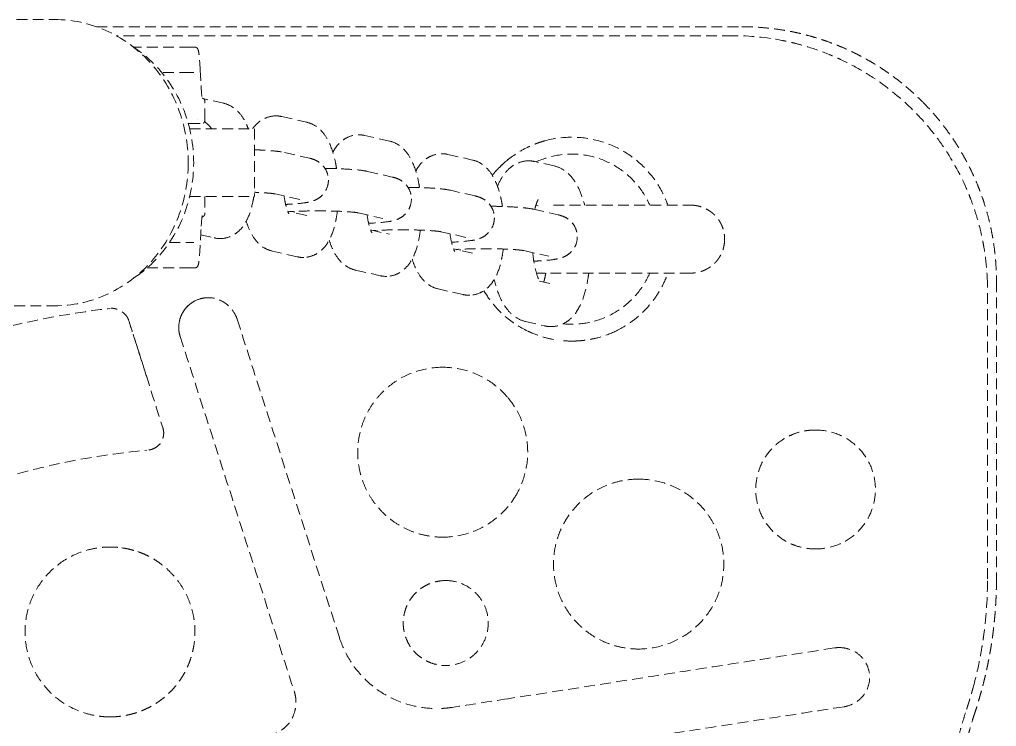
# Model space of a CAD drawing. Header units: millimetres. Extents: x -4194 to 3683, y -2760 to 1498.
# Drawn here: x 591.4 to 706.4, y 166.8 to 250 of the extents above; entities that cross this region are included whole.
import ezdxf

# ---------------------------------------------------------------- set-up
doc = ezdxf.new("R2010")
doc.units = ezdxf.units.MM
doc.linetypes.add('HIDDEN', pattern=[1.905, 1.27, -0.635])
doc.layers.add('DIKOM_ОБЪЕКТ', color=7, linetype='Continuous')

msp = doc.modelspace()

# ---------------------------------------------------------------- linework, layer by layer
at = {"layer": 'DIKOM_ОБЪЕКТ', "color": 7, "linetype": 'HIDDEN', "lineweight": 15, "extrusion": (1, -3.06162e-16, -2.22045e-16)}
for p, q in [((250.028, 250.039), (595.5, 250.039)), ((612.64, 244.105), (612.738, 242.265)), ((615.406, 240.176), (613.051, 240.713)), ((613.194, 238.299), (613.194, 240.299)), ((622.243, 238.618), (625.173, 237.95)), ((619.035, 237.189), (619.035, 229.189)), ((634.941, 235.725), (632.01, 236.393)), ((622.56, 234.388), (625.49, 233.721)), ((641.777, 234.167), (644.708, 233.499)), ((654.312, 232.806), (652.033, 233.326)), ((632.327, 232.163), (635.257, 231.495)), ((613.194, 229.189), (613.194, 227.299)), ((624.379, 228.846), (621.449, 229.513)), ((645.024, 229.27), (642.094, 229.937)), ((652.438, 228.105), (652.155, 228.17)), ((625.173, 226.984), (622.931, 227.495)), ((631.216, 227.288), (634.147, 226.62)), ((651.861, 227.712), (654.791, 227.044)), ((612.704, 224.697), (614.296, 224.335)), ((632.698, 225.27), (634.941, 224.759)), ((643.914, 224.395), (640.983, 225.062)), ((624.063, 222.109), (621.133, 222.777)), ((644.708, 222.533), (642.465, 223.044)), ((650.751, 222.837), (653.681, 222.169)), ((630.9, 220.551), (633.83, 219.884)), ((652.573, 219.246), (654.312, 218.85)), ((643.597, 217.658), (640.667, 218.326)), ((284.046, 216.339), (595.5, 216.339)), ((650.922, 214.494), (653.201, 213.974)), ((641.178, 209.109), (641.187, 209.109)), ((685.096, 201.719), (685.097, 201.719)), ((641.189, 189.109), (641.181, 189.109)), ((687.815, 176.107), (687.854, 176.107))]:
    msp.add_line(p, q, dxfattribs=at)
at = {"layer": 'DIKOM_ОБЪЕКТ', "color": 7, "linetype": 'HIDDEN', "lineweight": 15}
for points, knots in [([(595.5, 250.039), (597.561, 250.039), (599.615, 249.602), (603.423, 247.912), (605.165, 246.665), (608.079, 243.543), (609.242, 241.677), (610.819, 237.598), (611.228, 235.397), (611.228, 233.189)], [1.5707963, 1.5707963, 1.5707963, 1.5707963, 1.9634954, 1.9634954, 2.3561945, 2.3561945, 2.7488936, 2.7488936, 3.1415927, 3.1415927, 3.1415927, 3.1415927]), ([(705.323, 218.936), (705.298, 219.925), (705.224, 220.901), (705.047, 222.338), (704.977, 222.813), (704.855, 223.517), (704.791, 223.868), (704.708, 224.273), (704.665, 224.475), (704.647, 224.561), (704.634, 224.619), (704.628, 224.646), (704.409, 225.634), (704.152, 226.573), (703.703, 227.949), (703.543, 228.402), (703.287, 229.073), (703.156, 229.406), (702.996, 229.791), (702.927, 229.955), (702.88, 230.064), (702.857, 230.117), (702.052, 231.962), (701.101, 233.664), (699.454, 236.043), (698.868, 236.807), (697.63, 238.27), (696.976, 238.972), (694.932, 240.964), (693.433, 242.172), (691.014, 243.759), (690.18, 244.251), (688.89, 244.928), (688.454, 245.144), (687.791, 245.452), (687.458, 245.602), (687.065, 245.77), (686.896, 245.841), (686.783, 245.888), (686.725, 245.911), (685.792, 246.291), (684.889, 246.609), (683.502, 247.024), (683.034, 247.151), (682.326, 247.326), (681.969, 247.409), (681.551, 247.499), (681.341, 247.542), (681.25, 247.56), (681.19, 247.572), (681.159, 247.579), (679.285, 247.945), (677.356, 248.141), (675.373, 248.141)], [-1, -1, -1, -1, -0.9375, -0.9375, -0.90625, -0.90625, -0.890625, -0.8828125, -0.8789063, -0.8769531, -0.8769531, -0.875, -0.875, -0.8125, -0.8125, -0.78125, -0.78125, -0.765625, -0.7578125, -0.7539062, -0.7539062, -0.75, -0.75, -0.625, -0.625, -0.5625, -0.5625, -0.5, -0.5, -0.375, -0.375, -0.3125, -0.3125, -0.28125, -0.28125, -0.265625, -0.2578125, -0.2539062, -0.2539062, -0.25, -0.25, -0.1875, -0.1875, -0.15625, -0.15625, -0.140625, -0.1328125, -0.1289063, -0.1269531, -0.1269531, -0.125, -0.125, 0, 0, 0, 0]), ([(604.7, 246.856), (605.714, 246.194), (606.655, 245.404), (608.879, 243.021), (609.984, 241.249), (611.482, 237.376), (611.87, 235.285), (611.87, 231.093), (611.482, 229.003), (609.984, 225.13), (608.879, 223.358), (606.655, 220.975), (605.714, 220.184), (604.7, 219.523)], [3.6883407, 3.6883407, 3.6883407, 3.6883407, 3.9269908, 3.9269908, 4.3196899, 4.3196899, 4.712389, 4.712389, 5.1050881, 5.1050881, 5.4977871, 5.4977871, 5.7364373, 5.7364373, 5.7364373, 5.7364373]), ([(611.454, 246.799), (611.422, 246.799), (611.221, 246.799), (610.512, 246.799), (610.003, 246.799), (608.756, 246.799), (608.017, 246.799), (606.444, 246.799), (605.615, 246.799), (604.788, 246.799)], [0, 0, 0, 0, 0.25, 0.25, 0.5, 0.5, 0.75, 0.75, 0.99282493, 0.99282493, 0.99282493, 0.99282493]), ([(611.873, 246.799), (611.955, 246.799), (612.038, 246.791), (612.15, 246.761), (612.187, 246.744), (612.238, 246.713), (612.256, 246.698), (612.3, 246.657), (612.318, 246.631), (612.369, 246.547), (612.387, 246.493), (612.455, 246.265), (612.484, 246.055), (612.562, 245.361), (612.603, 244.8), (612.64, 244.105)], [0, 0, 0, 0, 0.2578463, 0.2578463, 0.4634217, 0.4634217, 0.6332573, 0.6332573, 0.9758367, 0.9758367, 1.8143399, 1.8143399, 4.3322348, 4.3322348, 7.9274823, 7.9274823, 7.9274823, 7.9274823]), ([(611.454, 243.799), (611.438, 243.799), (611.38, 243.799), (611.182, 243.799), (611.044, 243.799), (610.689, 243.799), (610.474, 243.799), (609.973, 243.799), (609.691, 243.799), (609.068, 243.799), (608.729, 243.799), (608.282, 243.799), (608.199, 243.799), (608.114, 243.799)], [0, 0, 0, 0, 0.125, 0.125, 0.25, 0.25, 0.375, 0.375, 0.5, 0.5, 0.625, 0.625, 0.65329017, 0.65329017, 0.65329017, 0.65329017]), ([(612.738, 242.265), (612.767, 241.726), (612.799, 241.293), (612.846, 240.861), (612.861, 240.752), (612.881, 240.643), (612.889, 240.617), (612.889, 240.617)], [0, 0, 0, 0, 2.8580734, 2.8580734, 4.263569, 4.263569, 5.1600589, 5.1600589, 5.1600589, 5.1600589]), ([(612.857, 240.788), (612.878, 240.784), (612.9, 240.78), (612.952, 240.766), (612.983, 240.754), (613.045, 240.72), (613.076, 240.695), (613.128, 240.632), (613.149, 240.591), (613.188, 240.469), (613.194, 240.383), (613.194, 240.299)], [0.1631917, 0.1631917, 0.1631917, 0.1631917, 0.22830771, 0.22830771, 0.32527914, 0.32527914, 0.44065427, 0.44065427, 0.57297057, 0.57297057, 0.82493711, 0.82493711, 0.82493711, 0.82493711]), ([(615.406, 240.176), (615.782, 240.091), (616.138, 239.934), (616.774, 239.524), (617.054, 239.265), (617.599, 238.622), (617.841, 238.219), (618.138, 237.594), (618.222, 237.395), (618.3, 237.189)], [0, 0, 0, 0, 1.3282154, 1.3282154, 2.7265269, 2.7265269, 4.538392, 4.538392, 5.3353442, 5.3353442, 5.3353442, 5.3353442]), ([(613.194, 238.299), (613.194, 238.219), (613.189, 238.137), (613.153, 238.016), (613.133, 237.973), (613.08, 237.906), (613.048, 237.88), (613.001, 237.853), (612.987, 237.847), (612.974, 237.842)], [0, 0, 0, 0, 0.24037092, 0.24037092, 0.377361, 0.377361, 0.49684034, 0.49684034, 0.54083766, 0.54083766, 0.54083766, 0.54083766]), ([(618.817, 237.189), (618.84, 237.221), (618.864, 237.253), (619.094, 237.557), (619.338, 237.812), (619.825, 238.184), (620.05, 238.319), (620.655, 238.588), (621.065, 238.684), (621.472, 238.695)], [18.2760269, 18.2760269, 18.2760269, 18.2760269, 18.427035, 18.427035, 19.7267705, 19.7267705, 20.6466354, 20.6466354, 22.0406119, 22.0406119, 22.0406119, 22.0406119]), ([(613.138, 237.99), (613.283, 237.905), (613.422, 237.804), (613.711, 237.544), (613.857, 237.374), (613.977, 237.189)], [20.8660169, 20.8660169, 20.8660169, 20.8660169, 21.3814515, 21.3814515, 22.042679, 22.042679, 22.042679, 22.042679]), ([(615.233, 237.189), (616.057, 237.189), (616.762, 237.189), (617.905, 237.189), (618.338, 237.189), (618.897, 237.189), (619.035, 237.189), (619.035, 237.189)], [4.37558517, 4.37558517, 4.37558517, 4.37558517, 4.61403519, 4.61403519, 4.8524852, 4.8524852, 5.07937575, 5.07937575, 5.07937575, 5.07937575]), ([(625.173, 237.95), (625.549, 237.865), (625.905, 237.708), (626.541, 237.298), (626.821, 237.039), (627.366, 236.396), (627.608, 235.993), (628.114, 234.927), (628.342, 234.209), (628.583, 233.124), (628.642, 232.808), (628.692, 232.484)], [0, 0, 0, 0, 1.3282154, 1.3282154, 2.7265269, 2.7265269, 4.538392, 4.538392, 7.1773439, 7.1773439, 8.2001204, 8.2001204, 8.2001204, 8.2001204]), ([(628.251, 234.428), (628.37, 234.648), (628.503, 234.859), (628.861, 235.331), (629.105, 235.587), (629.592, 235.958), (629.817, 236.094), (630.422, 236.362), (630.832, 236.458), (631.239, 236.469)], [17.4683924, 17.4683924, 17.4683924, 17.4683924, 18.427035, 18.427035, 19.7267705, 19.7267705, 20.6466354, 20.6466354, 22.0406119, 22.0406119, 22.0406119, 22.0406119]), ([(653.228, 235.768), (654.231, 236.041), (655.278, 236.184), (657.351, 236.195), (658.393, 236.064), (660.394, 235.545), (661.369, 235.152), (663.17, 234.138), (664.011, 233.508), (665.492, 232.066), (666.144, 231.242), (667.084, 229.672), (667.427, 228.943), (667.694, 228.189)], [0, 0, 0, 0, 3.1183506, 3.1183506, 6.2186914, 6.2186914, 9.3192408, 9.3192408, 12.4197877, 12.4197877, 15.5203347, 15.5203347, 17.9103748, 17.9103748, 17.9103748, 17.9103748]), ([(619.035, 234.706), (619.404, 234.694), (619.759, 234.679), (620.639, 234.63), (621.132, 234.592), (621.925, 234.505), (622.239, 234.461), (622.56, 234.388)], [13.7005571, 13.7005571, 13.7005571, 13.7005571, 14.8895278, 14.8895278, 16.8563139, 16.8563139, 18.5881298, 18.5881298, 18.5881298, 18.5881298]), ([(634.941, 235.725), (635.316, 235.639), (635.672, 235.483), (636.308, 235.073), (636.589, 234.814), (637.133, 234.171), (637.376, 233.768), (637.881, 232.702), (638.109, 231.984), (638.35, 230.898), (638.409, 230.583), (638.459, 230.259)], [0, 0, 0, 0, 1.3282154, 1.3282154, 2.7265269, 2.7265269, 4.538392, 4.538392, 7.1773439, 7.1773439, 8.2001204, 8.2001204, 8.2001204, 8.2001204]), ([(647.362, 232.106), (648.048, 232.887), (648.843, 233.584), (650.168, 234.472), (650.653, 234.749), (651.154, 234.991)], [0, 0, 0, 0, 3.1183294, 3.1183294, 4.78639, 4.78639, 4.78639, 4.78639]), ([(653.228, 235.768), (653.002, 235.706), (652.779, 235.639), (652.424, 235.519), (652.225, 235.448), (651.995, 235.36), (651.881, 235.314), (651.824, 235.291), (651.796, 235.279), (651.784, 235.274), (651.776, 235.271), (651.77, 235.268), (651.628, 235.209), (651.429, 235.124), (651.168, 234.998), (651.161, 234.995), (651.154, 234.991)], [0.817821279, 0.817821279, 0.817821279, 0.817821279, 0.84375, 0.84375, 0.859375, 0.8671875, 0.87109375, 0.873046875, 0.874023438, 0.874511719, 0.874511719, 0.875, 0.875, 0.90625, 0.90625, 0.907147574, 0.907147574, 0.907147574, 0.907147574]), ([(625.49, 233.721), (625.625, 233.69), (625.764, 233.653), (626.088, 233.541), (626.283, 233.458), (626.663, 233.229), (626.847, 233.086), (627.173, 232.752), (627.318, 232.556), (627.56, 232.107), (627.651, 231.842), (627.722, 231.431), (627.735, 231.287), (627.735, 231.143)], [0, 0, 0, 0, 0.7271959, 0.7271959, 1.5263046, 1.5263046, 2.260057, 2.260057, 2.9964052, 2.9964052, 3.8280536, 3.8280536, 4.2663906, 4.2663906, 4.2663906, 4.2663906]), ([(638.018, 232.203), (638.137, 232.423), (638.27, 232.633), (638.628, 233.106), (638.872, 233.361), (639.359, 233.732), (639.584, 233.868), (640.189, 234.137), (640.599, 234.233), (641.006, 234.244)], [17.4683924, 17.4683924, 17.4683924, 17.4683924, 18.427035, 18.427035, 19.7267705, 19.7267705, 20.6466354, 20.6466354, 22.0406119, 22.0406119, 22.0406119, 22.0406119]), ([(644.708, 233.499), (645.083, 233.414), (645.439, 233.257), (646.075, 232.847), (646.356, 232.588), (646.9, 231.945), (647.143, 231.542), (647.648, 230.476), (647.876, 229.758), (648.117, 228.673), (648.176, 228.357), (648.226, 228.033)], [0, 0, 0, 0, 1.3282154, 1.3282154, 2.7265269, 2.7265269, 4.538392, 4.538392, 7.1773439, 7.1773439, 8.2001204, 8.2001204, 8.2001204, 8.2001204]), ([(652.196, 233.289), (653.046, 233.68), (653.961, 233.953), (655.82, 234.233), (656.783, 234.241), (658.655, 233.989), (659.581, 233.726), (661.308, 232.96), (662.124, 232.448), (663.566, 231.229), (664.207, 230.509), (665.049, 229.239), (665.329, 228.724), (665.562, 228.189)], [11.3765648, 11.3765648, 11.3765648, 11.3765648, 14.1839978, 14.1839978, 17.0169392, 17.0169392, 19.8498805, 19.8498805, 22.6828219, 22.6828219, 25.5157633, 25.5157633, 27.2563117, 27.2563117, 27.2563117, 27.2563117]), ([(611.228, 233.189), (611.228, 230.982), (610.819, 228.781), (609.242, 224.702), (608.079, 222.836), (605.165, 219.714), (603.423, 218.467), (599.615, 216.777), (597.561, 216.339), (595.5, 216.339)], [0, 0, 0, 0, 0.3926991, 0.3926991, 0.7853982, 0.7853982, 1.1780972, 1.1780972, 1.5707963, 1.5707963, 1.5707963, 1.5707963]), ([(627.333, 232.512), (627.595, 232.51), (627.854, 232.505), (628.725, 232.486), (629.323, 232.464), (630.406, 232.405), (630.899, 232.367), (631.692, 232.28), (632.006, 232.236), (632.327, 232.163)], [12.1829222, 12.1829222, 12.1829222, 12.1829222, 12.9695481, 12.9695481, 14.8895278, 14.8895278, 16.8563139, 16.8563139, 18.5881298, 18.5881298, 18.5881298, 18.5881298]), ([(647.642, 230.401), (647.852, 230.927), (648.106, 231.41), (648.646, 232.136), (648.897, 232.408), (649.429, 232.834), (649.699, 233.001), (650.37, 233.295), (650.796, 233.395), (651.221, 233.406)], [20.0783145, 20.0783145, 20.0783145, 20.0783145, 22.2672996, 22.2672996, 23.7202438, 23.7202438, 24.8972098, 24.8972098, 26.4262759, 26.4262759, 26.4262759, 26.4262759]), ([(654.312, 232.806), (654.729, 232.711), (655.122, 232.534), (655.823, 232.068), (656.131, 231.772), (656.757, 231.008), (657.044, 230.509), (657.529, 229.424), (657.732, 228.829), (657.9, 228.189)], [0, 0, 0, 0, 1.5557638, 1.5557638, 3.223956, 3.223956, 5.5330315, 5.5330315, 7.7982419, 7.7982419, 7.7982419, 7.7982419]), ([(635.257, 231.495), (635.392, 231.464), (635.531, 231.428), (635.855, 231.315), (636.05, 231.232), (636.43, 231.003), (636.614, 230.861), (636.94, 230.526), (637.085, 230.331), (637.327, 229.881), (637.418, 229.617), (637.489, 229.206), (637.502, 229.061), (637.502, 228.917)], [0, 0, 0, 0, 0.7271959, 0.7271959, 1.5263046, 1.5263046, 2.260057, 2.260057, 2.9964052, 2.9964052, 3.8280536, 3.8280536, 4.2663906, 4.2663906, 4.2663906, 4.2663906]), ([(627.735, 231.143), (627.735, 230.865), (627.688, 230.584), (627.508, 230.06), (627.373, 229.81), (627.042, 229.379), (626.841, 229.191), (626.443, 228.913), (626.244, 228.813), (625.914, 228.679), (625.773, 228.636), (625.43, 228.546), (625.236, 228.51), (624.511, 228.398), (623.884, 228.342), (622.996, 228.291), (622.848, 228.283), (622.696, 228.276)], [0, 0, 0, 0, 0.8448515, 0.8448515, 1.6909096, 1.6909096, 2.5324988, 2.5324988, 3.3075267, 3.3075267, 3.9960505, 3.9960505, 5.0992667, 5.0992667, 7.8121898, 7.8121898, 8.3350187, 8.3350187, 8.3350187, 8.3350187]), ([(637.1, 230.287), (637.362, 230.284), (637.621, 230.28), (638.492, 230.261), (639.09, 230.239), (640.173, 230.179), (640.666, 230.141), (641.459, 230.054), (641.774, 230.01), (642.094, 229.937)], [12.1829222, 12.1829222, 12.1829222, 12.1829222, 12.9695481, 12.9695481, 14.8895278, 14.8895278, 16.8563139, 16.8563139, 18.5881298, 18.5881298, 18.5881298, 18.5881298]), ([(618.945, 229.189), (618.91, 228.964), (618.869, 228.744), (618.675, 227.815), (618.473, 227.16), (618.042, 226.253), (617.865, 225.95), (617.445, 225.396), (617.201, 225.141), (616.714, 224.769), (616.489, 224.634), (615.884, 224.365), (615.474, 224.269), (615.067, 224.258)], [13.8468619, 13.8468619, 13.8468619, 13.8468619, 14.5893931, 14.5893931, 17.0768498, 17.0768498, 18.427035, 18.427035, 19.7267705, 19.7267705, 20.6466354, 20.6466354, 22.0406119, 22.0406119, 22.0406119, 22.0406119]), ([(621.449, 229.513), (621.447, 229.514), (621.413, 229.521), (621.295, 229.54), (621.198, 229.554), (620.909, 229.588), (620.691, 229.608), (620.131, 229.651), (619.764, 229.673), (619.26, 229.695), (619.148, 229.699), (619.035, 229.703)], [0, 0, 0, 0, 0.5899741, 0.5899741, 1.334435, 1.334435, 2.4210963, 2.4210963, 3.7980042, 3.7980042, 4.1752377, 4.1752377, 4.1752377, 4.1752377]), ([(622.517, 229.27), (622.524, 229.214), (622.532, 229.159), (622.598, 228.711), (622.674, 228.342), (622.832, 227.756), (622.916, 227.52), (623.01, 227.308), (623.034, 227.26), (623.07, 227.193), (623.082, 227.176), (623.082, 227.176)], [9.3829534, 9.3829534, 9.3829534, 9.3829534, 9.56279, 9.56279, 10.8565651, 10.8565651, 12.0386475, 12.0386475, 12.511482, 12.511482, 13.0045993, 13.0045993, 13.0045993, 13.0045993]), ([(637.502, 228.917), (637.502, 228.64), (637.455, 228.358), (637.275, 227.834), (637.14, 227.585), (636.809, 227.153), (636.608, 226.966), (636.21, 226.687), (636.011, 226.587), (635.681, 226.454), (635.54, 226.411), (635.197, 226.321), (635.003, 226.284), (634.278, 226.172), (633.651, 226.117), (632.763, 226.066), (632.615, 226.058), (632.463, 226.051)], [0, 0, 0, 0, 0.8448515, 0.8448515, 1.6909096, 1.6909096, 2.5324988, 2.5324988, 3.3075267, 3.3075267, 3.9960505, 3.9960505, 5.0992667, 5.0992667, 7.8121898, 7.8121898, 8.3350187, 8.3350187, 8.3350187, 8.3350187]), ([(645.024, 229.27), (645.159, 229.239), (645.298, 229.202), (645.622, 229.09), (645.817, 229.007), (646.197, 228.778), (646.382, 228.635), (646.707, 228.301), (646.852, 228.105), (647.094, 227.656), (647.185, 227.391), (647.256, 226.98), (647.269, 226.836), (647.269, 226.692)], [0, 0, 0, 0, 0.7271959, 0.7271959, 1.5263046, 1.5263046, 2.260057, 2.260057, 2.9964052, 2.9964052, 3.8280536, 3.8280536, 4.2663906, 4.2663906, 4.2663906, 4.2663906]), ([(646.867, 228.061), (647.129, 228.058), (647.388, 228.054), (648.259, 228.035), (648.857, 228.013), (649.94, 227.954), (650.433, 227.916), (651.226, 227.829), (651.541, 227.785), (651.861, 227.712)], [12.1829222, 12.1829222, 12.1829222, 12.1829222, 12.9695481, 12.9695481, 14.8895278, 14.8895278, 16.8563139, 16.8563139, 18.5881298, 18.5881298, 18.5881298, 18.5881298]), ([(652.442, 228.863), (652.442, 228.863), (652.442, 228.863), (652.438, 228.856), (652.409, 228.813), (652.327, 228.647), (652.27, 228.515), (652.149, 228.165), (652.083, 227.934), (652.023, 227.675)], [2.8764005, 2.8764005, 2.8764005, 2.8764005, 2.9431717, 2.9431717, 3.7978177, 3.7978177, 4.7610749, 4.7610749, 5.855673, 5.855673, 5.855673, 5.855673]), ([(654.221, 228.189), (654.301, 228.189), (654.382, 228.189), (655.579, 228.189), (656.723, 228.189), (658.966, 228.189), (660.081, 228.189), (662.201, 228.189), (663.222, 228.189), (665.097, 228.189), (665.964, 228.189), (667.487, 228.189), (668.152, 228.189), (668.921, 228.189), (669.129, 228.189), (669.743, 228.189), (670.049, 228.189), (670.272, 228.189), (670.313, 228.189), (670.367, 228.189), (670.367, 228.189), (670.38, 228.189)], [19.7802302, 19.7802302, 19.7802302, 19.7802302, 20.0243797, 20.0243797, 23.406734, 23.406734, 26.7890883, 26.7890883, 30.1714441, 30.1714441, 33.5536666, 33.5536666, 36.9495034, 36.9495034, 38.3966321, 38.3966321, 41.7607457, 41.7607457, 42.8215086, 42.8215086, 43.888484, 43.888484, 43.888484, 43.888484]), ([(612.889, 226.98), (612.889, 226.98), (612.885, 226.967), (612.867, 226.882), (612.847, 226.751), (612.797, 226.281), (612.766, 225.857), (612.738, 225.333)], [1.3666645, 1.3666645, 1.3666645, 1.3666645, 2.0092721, 2.0092721, 3.7480421, 3.7480421, 6.5263801, 6.5263801, 6.5263801, 6.5263801]), ([(613.194, 227.299), (613.194, 227.219), (613.189, 227.137), (613.153, 227.016), (613.133, 226.973), (613.08, 226.906), (613.048, 226.88), (612.985, 226.845), (612.955, 226.833), (612.902, 226.819), (612.88, 226.814), (612.857, 226.81)], [0, 0, 0, 0, 0.24037092, 0.24037092, 0.377361, 0.377361, 0.49684034, 0.49684034, 0.59323722, 0.59323722, 0.66163786, 0.66163786, 0.66163786, 0.66163786]), ([(631.216, 227.288), (631.214, 227.288), (631.18, 227.296), (631.062, 227.315), (630.965, 227.329), (630.676, 227.362), (630.458, 227.383), (629.898, 227.426), (629.531, 227.447), (628.688, 227.484), (628.193, 227.498), (627.154, 227.516), (626.595, 227.519), (625.501, 227.51), (624.952, 227.499), (624.015, 227.467), (623.604, 227.447), (623.246, 227.424)], [0, 0, 0, 0, 0.5899741, 0.5899741, 1.334435, 1.334435, 2.4210963, 2.4210963, 3.7980042, 3.7980042, 5.3544964, 5.3544964, 6.9912364, 6.9912364, 8.6531905, 8.6531905, 10.0865424, 10.0865424, 10.0865424, 10.0865424]), ([(628.783, 227.478), (628.734, 227.072), (628.67, 226.678), (628.442, 225.59), (628.24, 224.934), (627.809, 224.028), (627.632, 223.725), (627.213, 223.171), (626.968, 222.915), (626.481, 222.544), (626.256, 222.408), (625.651, 222.14), (625.241, 222.044), (624.834, 222.033)], [13.2908189, 13.2908189, 13.2908189, 13.2908189, 14.5893931, 14.5893931, 17.0768498, 17.0768498, 18.427035, 18.427035, 19.7267705, 19.7267705, 20.6466354, 20.6466354, 22.0406119, 22.0406119, 22.0406119, 22.0406119]), ([(632.284, 227.045), (632.291, 226.989), (632.299, 226.933), (632.365, 226.486), (632.441, 226.116), (632.599, 225.531), (632.683, 225.294), (632.777, 225.082), (632.801, 225.034), (632.837, 224.968), (632.849, 224.95), (632.849, 224.95)], [9.3829534, 9.3829534, 9.3829534, 9.3829534, 9.56279, 9.56279, 10.8565651, 10.8565651, 12.0386475, 12.0386475, 12.511482, 12.511482, 13.0045993, 13.0045993, 13.0045993, 13.0045993]), ([(647.269, 226.692), (647.269, 226.414), (647.222, 226.133), (647.042, 225.609), (646.908, 225.359), (646.576, 224.928), (646.375, 224.74), (645.977, 224.462), (645.778, 224.362), (645.448, 224.228), (645.307, 224.185), (644.964, 224.095), (644.77, 224.059), (644.045, 223.947), (643.418, 223.891), (642.53, 223.84), (642.382, 223.832), (642.23, 223.825)], [0, 0, 0, 0, 0.8448515, 0.8448515, 1.6909096, 1.6909096, 2.5324988, 2.5324988, 3.3075267, 3.3075267, 3.9960505, 3.9960505, 5.0992667, 5.0992667, 7.8121897, 7.8121897, 8.3350187, 8.3350187, 8.3350187, 8.3350187]), ([(654.791, 227.044), (654.926, 227.013), (655.065, 226.977), (655.389, 226.864), (655.584, 226.781), (655.964, 226.552), (656.149, 226.41), (656.474, 226.075), (656.619, 225.88), (656.861, 225.43), (656.952, 225.166), (657.023, 224.755), (657.036, 224.61), (657.036, 224.466)], [0, 0, 0, 0, 0.7271959, 0.7271959, 1.5263046, 1.5263046, 2.260057, 2.260057, 2.9964052, 2.9964052, 3.8280536, 3.8280536, 4.2663906, 4.2663906, 4.2663906, 4.2663906]), ([(621.133, 222.777), (620.757, 222.863), (620.401, 223.019), (619.765, 223.429), (619.485, 223.688), (618.94, 224.331), (618.698, 224.734), (618.325, 225.52), (618.18, 225.898), (618.055, 226.299)], [0, 0, 0, 0, 1.3282154, 1.3282154, 2.7265269, 2.7265269, 4.538392, 4.538392, 6.0064075, 6.0064075, 6.0064075, 6.0064075]), ([(640.983, 225.062), (640.981, 225.063), (640.947, 225.07), (640.829, 225.089), (640.732, 225.103), (640.443, 225.137), (640.225, 225.157), (639.665, 225.2), (639.298, 225.222), (638.455, 225.258), (637.96, 225.273), (636.921, 225.29), (636.362, 225.293), (635.269, 225.285), (634.719, 225.273), (633.782, 225.241), (633.371, 225.221), (633.013, 225.198)], [0, 0, 0, 0, 0.5899741, 0.5899741, 1.334435, 1.334435, 2.4210963, 2.4210963, 3.7980042, 3.7980042, 5.3544964, 5.3544964, 6.9912364, 6.9912364, 8.6531905, 8.6531905, 10.0865424, 10.0865424, 10.0865424, 10.0865424]), ([(638.55, 225.253), (638.501, 224.846), (638.437, 224.453), (638.209, 223.364), (638.007, 222.709), (637.576, 221.802), (637.399, 221.499), (636.98, 220.945), (636.736, 220.69), (636.248, 220.318), (636.023, 220.183), (635.418, 219.914), (635.008, 219.818), (634.601, 219.807)], [13.2908189, 13.2908189, 13.2908189, 13.2908189, 14.5893931, 14.5893931, 17.0768498, 17.0768498, 18.427035, 18.427035, 19.7267705, 19.7267705, 20.6466354, 20.6466354, 22.0406119, 22.0406119, 22.0406119, 22.0406119]), ([(642.051, 224.819), (642.058, 224.763), (642.066, 224.708), (642.132, 224.26), (642.208, 223.891), (642.366, 223.305), (642.45, 223.069), (642.544, 222.857), (642.568, 222.809), (642.604, 222.742), (642.616, 222.724), (642.616, 222.724)], [9.3829534, 9.3829534, 9.3829534, 9.3829534, 9.56279, 9.56279, 10.8565651, 10.8565651, 12.0386475, 12.0386475, 12.511482, 12.511482, 13.0045993, 13.0045993, 13.0045993, 13.0045993]), ([(657.036, 224.466), (657.036, 224.188), (656.989, 223.907), (656.809, 223.383), (656.675, 223.134), (656.343, 222.702), (656.142, 222.515), (655.744, 222.236), (655.545, 222.136), (655.215, 222.003), (655.074, 221.96), (654.731, 221.87), (654.537, 221.833), (653.812, 221.721), (653.185, 221.666), (652.271, 221.613), (652.096, 221.604), (651.916, 221.596)], [0, 0, 0, 0, 0.8448515, 0.8448515, 1.6909096, 1.6909096, 2.5324988, 2.5324988, 3.3075267, 3.3075267, 3.9960505, 3.9960505, 5.0992667, 5.0992667, 7.8121898, 7.8121898, 8.4281271, 8.4281271, 8.4281271, 8.4281271]), ([(609.027, 223.799), (609.148, 223.799), (609.266, 223.799), (609.691, 223.799), (609.973, 223.799), (610.475, 223.799), (610.689, 223.799), (611.044, 223.799), (611.182, 223.799), (611.38, 223.799), (611.438, 223.799), (611.454, 223.799)], [0.45436044, 0.45436044, 0.45436044, 0.45436044, 0.5, 0.5, 0.625, 0.625, 0.75, 0.75, 0.875, 0.875, 1, 1, 1, 1]), ([(612.64, 223.492), (612.607, 222.871), (612.57, 222.357), (612.49, 221.563), (612.463, 221.304), (612.343, 220.995), (612.303, 220.799), (611.873, 220.799)], [0, 0, 0, 0, 3.2151054, 3.2151054, 6.496524, 6.496524, 7.8374786, 7.8374786, 7.8374786, 7.8374786]), ([(630.9, 220.551), (630.524, 220.637), (630.168, 220.794), (629.532, 221.204), (629.252, 221.463), (628.707, 222.106), (628.465, 222.509), (628.092, 223.294), (627.947, 223.672), (627.822, 224.073)], [0, 0, 0, 0, 1.3282154, 1.3282154, 2.7265269, 2.7265269, 4.538392, 4.538392, 6.0064075, 6.0064075, 6.0064075, 6.0064075]), ([(650.751, 222.837), (650.748, 222.837), (650.714, 222.844), (650.596, 222.864), (650.499, 222.877), (650.21, 222.911), (649.992, 222.932), (649.432, 222.975), (649.065, 222.996), (648.222, 223.033), (647.727, 223.047), (646.688, 223.065), (646.129, 223.067), (645.036, 223.059), (644.486, 223.048), (643.549, 223.015), (643.138, 222.996), (642.78, 222.973)], [0, 0, 0, 0, 0.5899741, 0.5899741, 1.334435, 1.334435, 2.4210963, 2.4210963, 3.7980042, 3.7980042, 5.3544964, 5.3544964, 6.9912364, 6.9912364, 8.6531905, 8.6531905, 10.0865424, 10.0865424, 10.0865424, 10.0865424]), ([(648.317, 223.027), (648.268, 222.621), (648.204, 222.227), (647.976, 221.138), (647.774, 220.483), (647.343, 219.577), (647.166, 219.274), (646.747, 218.72), (646.503, 218.464), (646.015, 218.093), (645.79, 217.957), (645.185, 217.689), (644.775, 217.593), (644.368, 217.582)], [13.2908189, 13.2908189, 13.2908189, 13.2908189, 14.5893931, 14.5893931, 17.0768498, 17.0768498, 18.427035, 18.427035, 19.7267705, 19.7267705, 20.6466354, 20.6466354, 22.0406119, 22.0406119, 22.0406119, 22.0406119]), ([(651.787, 222.6), (651.826, 222.205), (651.877, 221.819), (652.027, 220.938), (652.14, 220.454), (652.371, 219.7), (652.492, 219.402), (652.623, 219.149), (652.655, 219.094), (652.697, 219.031), (652.708, 219.016), (652.708, 219.016)], [11.3139754, 11.3139754, 11.3139754, 11.3139754, 12.5319352, 12.5319352, 14.2910293, 14.2910293, 15.9002193, 15.9002193, 16.5434763, 16.5434763, 17.0904246, 17.0904246, 17.0904246, 17.0904246]), ([(640.667, 218.326), (640.291, 218.411), (639.935, 218.568), (639.299, 218.978), (639.019, 219.237), (638.475, 219.88), (638.232, 220.283), (637.859, 221.069), (637.715, 221.447), (637.589, 221.848)], [0, 0, 0, 0, 1.3282154, 1.3282154, 2.7265269, 2.7265269, 4.538392, 4.538392, 6.0064075, 6.0064075, 6.0064075, 6.0064075]), ([(606.384, 220.799), (606.668, 220.799), (606.947, 220.799), (608.017, 220.799), (608.756, 220.799), (610.003, 220.799), (610.512, 220.799), (611.221, 220.799), (611.422, 220.799), (611.454, 220.799)], [0.16463558, 0.16463558, 0.16463558, 0.16463558, 0.25, 0.25, 0.5, 0.5, 0.75, 0.75, 1, 1, 1, 1]), ([(670.38, 220.189), (670.341, 220.189), (670.341, 220.189), (670.187, 220.189), (670.073, 220.189), (669.771, 220.189), (669.582, 220.189), (668.938, 220.189), (668.387, 220.189), (667.071, 220.189), (666.294, 220.189), (664.574, 220.189), (663.619, 220.189), (661.599, 220.189), (660.521, 220.189), (658.32, 220.189), (657.181, 220.189), (654.927, 220.189), (653.795, 220.189), (652.545, 220.189), (652.383, 220.189), (652.222, 220.189)], [0, 0, 0, 0, 1.808426, 1.808426, 3.5870128, 3.5870128, 5.3787715, 5.3787715, 8.7428015, 8.7428015, 12.1253355, 12.1253355, 15.5076883, 15.5076883, 18.8900428, 18.8900428, 22.2723971, 22.2723971, 25.6547514, 25.6547514, 26.1589502, 26.1589502, 26.1589502, 26.1589502]), ([(653.079, 219.13), (653.129, 219.294), (653.179, 219.481), (653.26, 219.843), (653.293, 220.012), (653.324, 220.189)], [5.0927733, 5.0927733, 5.0927733, 5.0927733, 5.9393993, 5.9393993, 6.5951082, 6.5951082, 6.5951082, 6.5951082]), ([(658.377, 220.189), (658.353, 220.001), (658.328, 219.815), (658.174, 218.824), (657.999, 218.066), (657.528, 216.669), (657.226, 216.022), (656.588, 215.164), (656.337, 214.892), (655.805, 214.466), (655.535, 214.299), (654.864, 214.005), (654.437, 213.905), (654.013, 213.894)], [16.1181634, 16.1181634, 16.1181634, 16.1181634, 16.7244354, 16.7244354, 19.4170703, 19.4170703, 22.2672996, 22.2672996, 23.7202438, 23.7202438, 24.8972098, 24.8972098, 26.4262759, 26.4262759, 26.4262759, 26.4262759]), ([(665.561, 220.189), (665.349, 219.703), (665.099, 219.233), (664.305, 217.993), (663.676, 217.264), (662.253, 216.022), (661.445, 215.498), (659.731, 214.704), (658.808, 214.427), (657.047, 214.161), (656.197, 214.141), (655.363, 214.226)], [4.1013565, 4.1013565, 4.1013565, 4.1013565, 5.68517, 5.68517, 8.5181152, 8.5181152, 11.3510565, 11.3510565, 14.1839978, 14.1839978, 16.6938428, 16.6938428, 16.6938428, 16.6938428]), ([(661.576, 213.373), (662.033, 213.592), (662.494, 213.849), (663.405, 214.445), (663.854, 214.783), (664.714, 215.536), (665.125, 215.951), (665.888, 216.844), (666.239, 217.323), (666.866, 218.325), (667.142, 218.848), (667.492, 219.649), (667.598, 219.918), (667.694, 220.189)], [0.50000015, 0.50000015, 0.50000015, 0.50000015, 0.5625, 0.5625, 0.625, 0.625, 0.6875, 0.6875, 0.75, 0.75, 0.8125, 0.8125, 0.84374222, 0.84374222, 0.84374222, 0.84374222]), ([(650.922, 214.494), (650.505, 214.589), (650.112, 214.767), (649.411, 215.232), (649.102, 215.528), (648.477, 216.292), (648.19, 216.791), (647.665, 217.966), (647.435, 218.673), (647.251, 219.437)], [0, 0, 0, 0, 1.5557638, 1.5557638, 3.223956, 3.223956, 5.5330315, 5.5330315, 8.178939, 8.178939, 8.178939, 8.178939]), ([(646.032, 218.115), (646.047, 218.09), (646.062, 218.065), (646.448, 217.416), (646.881, 216.821), (647.362, 216.273)], [0.73998119, 0.73998119, 0.73998119, 0.73998119, 0.75, 0.75, 1, 1, 1, 1]), ([(613.042, 217.256), (612.89, 217.231), (612.739, 217.196), (612.144, 217.014), (611.734, 216.789), (611.202, 216.349), (611.038, 216.184), (610.745, 215.823), (610.616, 215.626), (610.298, 215.011), (610.167, 214.564), (610.105, 213.871), (610.108, 213.636), (610.161, 213.176), (610.211, 212.947), (610.281, 212.729)], [0.45855333, 0.45855333, 0.45855333, 0.45855333, 0.5, 0.5, 0.625, 0.625, 0.6875, 0.6875, 0.75, 0.75, 0.875, 0.875, 0.9375, 0.9375, 1, 1, 1, 1]), ([(613.89, 217.285), (613.808, 217.293), (613.542, 217.307), (613.091, 217.278), (612.552, 217.155), (612.042, 216.946), (611.57, 216.661), (611.141, 216.302), (610.775, 215.88), (610.488, 215.41), (610.276, 214.902), (610.143, 214.362), (610.096, 213.807), (610.139, 213.263), (610.223, 212.908), (610.28, 212.729)], [0.37810102, 0.37810102, 0.37810102, 0.37810102, 0.4, 0.45, 0.5, 0.55, 0.6, 0.65, 0.7, 0.75, 0.8, 0.85, 0.9, 0.95, 1, 1, 1, 1]), ([(613.042, 217.256), (613.405, 217.314), (613.783, 217.313), (614.506, 217.194), (614.86, 217.073), (615.503, 216.735), (615.8, 216.513), (616.334, 215.982), (616.572, 215.663), (616.844, 215.142), (616.922, 214.958), (616.983, 214.769)], [0, 0, 0, 0, 1.1040493, 1.1040493, 2.1975292, 2.1975292, 3.2855443, 3.2855443, 4.4542988, 4.4542988, 5.0487984, 5.0487984, 5.0487984, 5.0487984]), ([(651.205, 213.363), (650.267, 213.811), (649.381, 214.387), (648.153, 215.435), (647.741, 215.841), (647.362, 216.273)], [0, 0, 0, 0, 3.1183745, 3.1183745, 4.8432617, 4.8432617, 4.8432617, 4.8432617]), ([(563.869, 203.727), (566.426, 205.171), (569.053, 206.498), (574.403, 208.905), (577.129, 209.989), (582.714, 211.934), (585.579, 212.792), (591.406, 214.27), (594.375, 214.889), (598.919, 215.634), (600.482, 215.854), (602.049, 216.039)], [0, 0, 0, 0, 8.8141177, 8.8141177, 17.603297, 17.603297, 26.5594729, 26.5594729, 35.6402428, 35.6402428, 40.3739941, 40.3739941, 40.3739941, 40.3739941]), ([(604.21, 214.659), (604.184, 214.743), (604.115, 214.903), (603.973, 215.129), (603.791, 215.343), (603.579, 215.535), (603.35, 215.7), (603.103, 215.837), (602.845, 215.944), (602.58, 216.018), (602.348, 216.049), (602.206, 216.05), (602.151, 216.048)], [0, 0, 0, 0, 0.1, 0.2, 0.3, 0.4, 0.5, 0.6, 0.7, 0.8, 0.9, 0.96184369, 0.96184369, 0.96184369, 0.96184369]), ([(616.983, 214.769), (618.003, 211.596), (619.023, 208.422), (623.042, 195.916), (626.03, 186.58), (629.036, 177.249)], [0, 0, 0, 0, 10.0000008, 10.0000008, 39.4089081, 39.4089081, 39.4089081, 39.4089081]), ([(651.205, 213.363), (651.287, 213.324), (651.366, 213.287), (651.499, 213.227), (651.583, 213.19), (651.677, 213.15), (651.722, 213.13), (651.742, 213.122), (651.755, 213.117), (651.759, 213.115), (652.285, 212.896), (652.819, 212.716), (653.843, 212.45), (654.328, 212.356), (654.817, 212.292)], [0.09894451, 0.09894451, 0.09894451, 0.09894451, 0.109375, 0.109375, 0.1171875, 0.12109375, 0.12304687, 0.12402344, 0.12402344, 0.125, 0.125, 0.1875, 0.1875, 0.2424076, 0.2424076, 0.2424076, 0.2424076]), ([(656.675, 212.193), (656.679, 212.193), (656.686, 212.193), (656.692, 212.193), (656.696, 212.194), (656.701, 212.194), (656.718, 212.194), (656.868, 212.196), (657.289, 212.223), (657.462, 212.236), (657.77, 212.27), (657.88, 212.283), (658.057, 212.307), (658.149, 212.32), (658.261, 212.338), (658.318, 212.347), (658.347, 212.352), (658.361, 212.354), (658.368, 212.355), (658.372, 212.356), (658.375, 212.356), (658.668, 212.406), (659.03, 212.477), (659.452, 212.589)], [0.31152796, 0.31152796, 0.31152796, 0.31152796, 0.31201172, 0.31225586, 0.31225586, 0.3125, 0.3125, 0.34375, 0.34375, 0.359375, 0.359375, 0.3671875, 0.3671875, 0.37109375, 0.37304687, 0.37402344, 0.37451172, 0.37475586, 0.37487793, 0.37487793, 0.375, 0.375, 0.42660623, 0.42660623, 0.42660623, 0.42660623]), ([(641.178, 209.109), (640.269, 209.109), (638.399, 208.85), (636.215, 207.89), (634.665, 206.741), (633.635, 205.725), (632.763, 204.578), (632.065, 203.315), (631.562, 201.968), (631.252, 200.557), (631.143, 199.094), (631.257, 197.632), (631.57, 196.225), (632.075, 194.883), (632.774, 193.623), (633.647, 192.48), (634.677, 191.467), (635.843, 190.61), (637.122, 189.93), (638.497, 189.443), (639.85, 189.17), (640.752, 189.109), (641.181, 189.109)], [0.1794853, 0.1794853, 0.1794853, 0.1794853, 0.23529412, 0.29411765, 0.32352941, 0.35294118, 0.38235294, 0.41176471, 0.44117647, 0.47058824, 0.5, 0.52941176, 0.55882353, 0.58823529, 0.61764706, 0.64705882, 0.67647059, 0.70588235, 0.73529412, 0.76470588, 0.79411765, 0.82050713, 0.82050713, 0.82050713, 0.82050713]), ([(640.985, 209.107), (641.929, 209.127), (642.884, 209.008), (644.71, 208.518), (645.599, 208.14), (647.207, 207.155), (647.944, 206.544), (648.686, 205.733), (648.79, 205.613), (648.892, 205.491)], [0, 0, 0, 0, 2.8325583, 2.8325583, 5.6724305, 5.6724305, 8.4917174, 8.4917174, 8.9685085, 8.9685085, 8.9685085, 8.9685085]), ([(649.94, 203.964), (650.391, 203.152), (650.727, 202.267), (651.149, 200.442), (651.233, 199.483), (651.124, 197.601), (650.934, 196.66), (650.438, 195.248), (650.209, 194.739), (649.94, 194.255)], [0, 0, 0, 0, 2.786786, 2.786786, 5.6178517, 5.6178517, 8.4432666, 8.4432666, 10.1062502, 10.1062502, 10.1062502, 10.1062502]), ([(608.251, 201.959), (608.308, 201.782), (608.336, 201.593), (608.344, 201.196), (608.316, 200.983), (608.193, 200.561), (608.091, 200.349), (607.83, 199.999), (607.676, 199.852), (607.33, 199.607), (607.133, 199.508), (606.795, 199.401), (606.658, 199.372), (606.52, 199.359)], [0, 0, 0, 0, 0.559853, 0.559853, 1.1912404, 1.1912404, 1.8766727, 1.8766727, 2.5000472, 2.5000472, 3.1474051, 3.1474051, 3.5628625, 3.5628625, 3.5628625, 3.5628625]), ([(685.04, 201.719), (684.694, 201.719), (684.028, 201.668), (683.047, 201.454), (682.106, 201.104), (680.942, 200.465), (679.665, 199.349), (678.584, 197.674), (678.017, 195.713), (678.016, 193.732), (678.581, 191.774), (679.654, 190.103), (680.929, 188.983), (682.101, 188.339), (683.049, 187.985), (684.031, 187.771), (684.696, 187.719), (685.04, 187.719)], [0, 0, 0, 0, 0.0454545, 0.0909091, 0.1363636, 0.1818182, 0.2727273, 0.3636364, 0.4545455, 0.5454545, 0.6363636, 0.7272727, 0.8181818, 0.8636364, 0.9090909, 0.9545455, 1, 1, 1, 1]), ([(685.097, 201.719), (685.864, 201.719), (686.64, 201.59), (688.094, 201.1), (688.789, 200.73), (689.988, 199.805), (690.516, 199.248), (691.363, 198.001), (691.687, 197.29), (692.077, 195.854), (692.161, 195.113), (692.091, 193.658), (691.937, 192.926), (691.42, 191.554), (691.042, 190.9), (690.123, 189.77), (689.577, 189.275), (688.344, 188.462), (687.634, 188.149), (686.317, 187.801), (685.705, 187.719), (685.098, 187.719)], [0.0000067, 0.0000067, 0.0000067, 0.0000067, 2.3312569, 2.3312569, 4.65785, 4.65785, 6.9184338, 6.9184338, 9.2040633, 9.2040633, 11.386269, 11.386269, 13.5766225, 13.5766225, 15.7934574, 15.7934574, 17.9732958, 17.9732958, 20.2690441, 20.2690441, 22.1131472, 22.1131472, 22.1131472, 22.1131472]), ([(563.88, 183.37), (566.198, 185.112), (571.086, 188.377), (579.38, 192.609), (588.229, 195.909), (597.368, 198.207), (603.383, 199.068), (606.372, 199.346)], [0, 0, 0, 0, 0.2, 0.4, 0.6, 0.8, 0.996755, 0.996755, 0.996755, 0.996755]), ([(606.575, 199.365), (606.671, 199.377), (606.772, 199.397), (606.873, 199.426), (606.881, 199.429)], [0.015927793, 0.015927793, 0.015927793, 0.015927793, 0.1, 0.107875976, 0.107875976, 0.107875976, 0.107875976]), ([(664.23, 195.939), (663.743, 195.939), (662.781, 195.868), (661.345, 195.551), (659.992, 195.039), (658.746, 194.347), (657.558, 193.441), (656.614, 192.466), (655.903, 191.507), (655.411, 190.696), (654.965, 189.76), (654.604, 188.723), (654.347, 187.595), (654.215, 186.395), (654.237, 185.118), (654.494, 183.386), (655.255, 181.238), (656.59, 179.377), (657.918, 178.143), (659.031, 177.359), (660.24, 176.735), (661.534, 176.281), (662.866, 176.005), (663.766, 175.939), (664.23, 175.939)], [0, 0, 0, 0, 0.0666667, 0.1333333, 0.2, 0.2666667, 0.3333333, 0.4, 0.4333333, 0.4666667, 0.5, 0.5333333, 0.5666667, 0.6, 0.6333333, 0.6666667, 0.7333333, 0.8, 0.8333333, 0.8666667, 0.9, 0.9333333, 0.9666667, 1, 1, 1, 1]), ([(664.26, 195.939), (665.209, 195.939), (666.166, 195.8), (667.988, 195.272), (668.871, 194.873), (670.461, 193.854), (671.187, 193.227), (672.435, 191.807), (672.966, 190.995), (673.756, 189.28), (674.03, 188.364), (674.314, 186.503), (674.321, 185.538), (674.068, 183.674), (673.809, 182.754), (673.051, 181.035), (672.539, 180.22), (671.328, 178.788), (670.619, 178.153), (669.057, 177.106), (668.184, 176.689), (666.308, 176.101), (665.28, 175.939), (664.261, 175.939)], [0, 0, 0, 0, 2.8575517, 2.8575517, 5.7167578, 5.7167578, 8.5474842, 8.5474842, 11.4047866, 11.4047866, 14.2192698, 14.2192698, 17.0540284, 17.0540284, 19.8653682, 19.8653682, 22.6982644, 22.6982644, 25.508636, 25.508636, 28.3637176, 28.3637176, 31.4317148, 31.4317148, 31.4317148, 31.4317148]), ([(648.892, 192.727), (648.275, 191.986), (647.545, 191.327), (645.956, 190.265), (645.082, 189.849), (643.28, 189.289), (642.336, 189.132), (641.261, 189.109), (641.125, 189.109), (640.989, 189.111)], [0, 0, 0, 0, 2.8926848, 2.8926848, 5.7370245, 5.7370245, 8.5546943, 8.5546943, 8.9628387, 8.9628387, 8.9628387, 8.9628387]), ([(640.989, 189.111), (641.003, 189.111), (641.069, 189.11), (641.136, 189.109), (641.189, 189.109)], [0.8164531532, 0.8164531532, 0.8164531532, 0.8164531532, 0.8172809403, 0.8205287262, 0.8205287262, 0.8205287262, 0.8205287262]), ([(602.019, 167.949), (601.774, 167.949), (601.528, 167.959), (601.04, 167.995), (600.797, 168.023), (600.082, 168.13), (599.612, 168.234), (598.236, 168.644), (597.348, 169.053), (595.756, 170.095), (595.032, 170.732), (593.792, 172.179), (593.266, 173.006), (592.494, 174.752), (592.232, 175.685), (591.978, 177.574), (591.989, 178.551), (592.286, 180.435), (592.567, 181.362), (593.38, 183.087), (593.922, 183.9), (595.192, 185.319), (595.931, 185.942), (597.557, 186.957), (598.466, 187.349), (599.886, 187.731), (600.381, 187.826), (601.045, 187.903), (601.211, 187.918), (601.591, 187.942), (602.018, 187.949), (602.019, 187.949)], [0, 0, 0, 0, 0.7361643, 0.7361643, 1.4682421, 1.4682421, 2.9051666, 2.9051666, 5.7768716, 5.7768716, 8.6145455, 8.6145455, 11.4932869, 11.4932869, 14.341937, 14.341937, 17.2130927, 17.2130927, 20.0621333, 20.0621333, 22.9343226, 22.9343226, 25.7756034, 25.7756034, 28.6837676, 28.6837676, 30.1876901, 30.1876901, 30.6878435, 30.6878435, 31.3298741, 31.3298741, 31.3298741, 31.3298741]), ([(602.019, 167.949), (602.158, 167.949), (602.446, 167.956), (602.893, 167.985), (603.367, 168.038), (603.867, 168.12), (604.393, 168.233), (604.949, 168.384), (605.543, 168.584), (606.18, 168.845), (606.856, 169.182), (607.55, 169.602), (608.235, 170.098), (608.877, 170.653), (609.45, 171.238), (609.934, 171.818), (610.34, 172.381), (610.699, 172.956), (611.031, 173.581), (611.337, 174.279), (611.601, 175.042), (611.807, 175.843), (611.952, 176.679), (612.029, 177.575), (612.021, 178.558), (611.897, 179.652), (611.618, 180.854), (611.153, 182.113), (610.496, 183.323), (609.723, 184.367), (608.917, 185.219), (608.116, 185.9), (607.335, 186.44), (606.584, 186.864), (605.872, 187.191), (605.208, 187.436), (604.596, 187.617), (604.035, 187.748), (603.523, 187.838), (603.036, 187.901), (602.539, 187.94), (602.198, 187.949), (602.019, 187.949)], [0, 0, 0, 0, 0.01325547, 0.02743119, 0.04266504, 0.05883154, 0.07591879, 0.09414546, 0.11393077, 0.13574628, 0.1598735, 0.18589871, 0.21301171, 0.24048244, 0.26705487, 0.29107936, 0.31264016, 0.3334215, 0.35554156, 0.3800748, 0.40605309, 0.43246467, 0.45921255, 0.48714181, 0.51805179, 0.55291084, 0.59207835, 0.63580154, 0.68084831, 0.72256861, 0.75962776, 0.79281625, 0.82288758, 0.85018485, 0.87495219, 0.89740581, 0.91770013, 0.93602893, 0.95242199, 0.96751451, 0.98293038, 1, 1, 1, 1]), ([(606.45, 186.919), (606.302, 186.992), (605.74, 187.251), (604.72, 187.609), (603.386, 187.884), (602.486, 187.949), (602.02, 187.949)], [0.88789841, 0.88789841, 0.88789841, 0.88789841, 0.9, 0.93333333, 0.96666667, 1, 1, 1, 1]), ([(703.633, 171.405), (703.918, 172.459), (704.166, 173.515), (704.483, 175.1), (704.579, 175.628), (704.711, 176.42), (704.773, 176.817), (704.831, 177.213), (704.868, 177.477), (704.885, 177.606), (705.187, 179.887), (705.328, 182.043), (705.328, 184.189)], [0, 0, 0, 0, 0.25, 0.25, 0.375, 0.375, 0.4375, 0.46875, 0.46875, 0.5, 0.5, 1, 1, 1, 1]), ([(641.549, 183.999), (642.089, 183.999), (642.635, 183.909), (643.655, 183.568), (644.141, 183.311), (644.985, 182.671), (645.357, 182.284), (645.965, 181.413), (646.202, 180.913), (646.497, 179.892), (646.566, 179.36), (646.53, 178.304), (646.425, 177.767), (646.057, 176.763), (645.785, 176.284), (645.119, 175.459), (644.723, 175.099), (643.836, 174.519), (643.332, 174.298), (642.402, 174.056), (641.974, 173.999), (641.549, 173.999)], [0, 0, 0, 0, 1.619086, 1.619086, 3.2263976, 3.2263976, 4.7979667, 4.7979667, 6.4146277, 6.4146277, 7.9859275, 7.9859275, 9.5849726, 9.5849726, 11.1949565, 11.1949565, 12.7649134, 12.7649134, 14.3731849, 14.3731849, 15.6487667, 15.6487667, 15.6487667, 15.6487667]), ([(629.036, 177.249), (629.347, 176.284), (629.793, 175.354), (630.898, 173.627), (631.571, 172.818), (633.106, 171.391), (633.987, 170.766), (635.843, 169.81), (636.826, 169.457), (638.711, 169.035), (639.621, 168.933), (640.525, 168.933)], [0, 0, 0, 0, 3.0430485, 3.0430485, 6.1518817, 6.1518817, 9.3315403, 9.3315403, 12.4161763, 12.4161763, 15.1299397, 15.1299397, 15.1299397, 15.1299397]), ([(687.878, 176.107), (688.253, 176.107), (688.631, 176.046), (689.367, 175.814), (689.734, 175.633), (690.365, 175.166), (690.638, 174.877), (691.054, 174.256), (691.211, 173.922), (691.415, 173.217), (691.461, 172.836), (691.43, 172.1), (691.357, 171.734), (691.102, 171.046), (690.914, 170.717), (690.456, 170.161), (690.189, 169.922), (689.578, 169.51), (689.22, 169.34), (688.721, 169.199), (688.59, 169.17), (688.459, 169.15)], [0, 0, 0, 0, 1.1341462, 1.1341462, 2.3383092, 2.3383092, 3.5026768, 3.5026768, 4.5866492, 4.5866492, 5.7066563, 5.7066563, 6.7987387, 6.7987387, 7.9086334, 7.9086334, 8.9679992, 8.9679992, 10.1355227, 10.1355227, 10.5381456, 10.5381456, 10.5381456, 10.5381456]), ([(623.73, 170.879), (623.787, 170.703), (623.872, 170.348), (623.925, 169.789), (623.9, 169.2), (623.755, 168.419), (623.44, 167.673), (622.965, 167.04), (622.544, 166.626), (622.074, 166.279), (621.569, 166.003), (621.055, 165.807), (620.709, 165.727), (620.53, 165.699)], [0, 0, 0, 0, 0.0833333, 0.1666667, 0.25, 0.3333333, 0.5, 0.5833333, 0.6666667, 0.75, 0.8333333, 0.9166667, 1, 1, 1, 1]), ([(642.3, 169.069), (642.132, 169.043), (641.787, 168.998), (641.24, 168.95), (640.816, 168.935), (640.57, 168.933), (640.525, 168.933)], [0, 0, 0, 0, 0.03007363, 0.06180909, 0.09750752, 0.10541994, 0.10541994, 0.10541994, 0.10541994]), ([(688.459, 169.15), (685.231, 168.649), (681.989, 168.147), (674.219, 166.942), (669.68, 166.238), (660.577, 164.825), (656.01, 164.116), (650.651, 163.284), (649.863, 163.161), (649.075, 163.039)], [0, 0, 0, 0, 10.0021527, 10.0021527, 23.8920108, 23.8920108, 37.7832365, 37.7832365, 40.1772384, 40.1772384, 40.1772384, 40.1772384]), ([(602.02, 167.949), (602.508, 167.949), (603.473, 168.022), (604.91, 168.342), (605.914, 168.723), (606.44, 168.977), (606.536, 169.025)], [0, 0, 0, 0, 0.06666667, 0.13333333, 0.2, 0.21503881, 0.21503881, 0.21503881, 0.21503881])]:
    msp.add_open_spline(points, degree=3, knots=knots, dxfattribs=at)
for points, degree in [([(600.432, 249.189), (676.421, 249.189)], 1), ([(675.373, 248.141), (602.752, 248.141)], 1), ([(611.873, 246.799), (611.733, 246.799), (611.593, 246.799), (611.454, 246.799)], 3), ([(611.873, 243.799), (611.454, 243.799)], 1), ([(612.332, 238.295), (612.332, 238.295), (612.332, 238.295), (612.332, 238.295)], 3), ([(621.472, 238.695), (621.731, 238.702), (621.993, 238.675), (622.243, 238.618)], 3), ([(612.465, 237.799), (611.237, 237.799)], 1), ([(611.396, 237.189), (612.675, 237.189), (613.954, 237.189), (615.233, 237.189)], 3), ([(612.617, 237.799), (612.465, 237.799)], 1), ([(631.239, 236.469), (631.498, 236.476), (631.76, 236.45), (632.01, 236.393)], 3), ([(641.006, 234.244), (641.265, 234.251), (641.527, 234.224), (641.777, 234.167)], 3), ([(648.866, 233.545), (648.3, 233.091), (647.8, 232.605), (647.362, 232.106)], 3), ([(651.221, 233.406), (651.494, 233.414), (651.769, 233.386), (652.033, 233.326)], 3), ([(647.362, 232.106), (647.247, 231.975), (647.135, 231.842), (647.026, 231.706)], 3), ([(611.396, 229.189), (615.233, 229.189)], 1), ([(623.696, 227.321), (623.705, 227.363), (623.714, 227.407), (623.722, 227.451)], 3), ([(612.738, 225.333), (612.706, 224.719), (612.673, 224.106), (612.64, 223.492)], 3), ([(615.067, 224.258), (614.808, 224.251), (614.546, 224.278), (614.296, 224.335)], 3), ([(633.463, 225.096), (633.472, 225.138), (633.481, 225.181), (633.489, 225.225)], 3), ([(611.454, 223.799), (611.873, 223.799)], 1), ([(624.834, 222.033), (624.575, 222.026), (624.313, 222.052), (624.063, 222.109)], 3), ([(643.23, 222.87), (643.239, 222.912), (643.248, 222.955), (643.256, 223)], 3), ([(611.454, 220.799), (611.593, 220.799), (611.733, 220.799), (611.873, 220.799)], 3), ([(634.601, 219.807), (634.342, 219.8), (634.08, 219.827), (633.83, 219.884)], 3), ([(705.328, 218.509), (705.328, 218.651), (705.326, 218.794), (705.323, 218.936)], 3), ([(706.38, 219.231), (706.38, 184.189)], 1), ([(644.368, 217.582), (644.109, 217.575), (643.847, 217.601), (643.597, 217.658)], 3), ([(705.328, 184.189), (705.328, 218.509)], 1), ([(606.38, 207.838), (605.657, 210.112), (604.934, 212.386), (604.21, 214.659)], 3), ([(604.21, 214.659), (604.21, 214.659), (604.21, 214.659), (604.21, 214.659)], 3), ([(605.127, 211.776), (604.821, 212.737), (604.516, 213.698), (604.21, 214.659)], 3), ([(654.013, 213.894), (653.74, 213.886), (653.465, 213.914), (653.201, 213.974)], 3), ([(661.576, 213.373), (660.896, 213.046), (660.182, 212.782), (659.452, 212.589)], 3), ([(605.127, 211.776), (606.168, 208.504), (607.21, 205.232), (608.251, 201.959)], 3), ([(610.28, 212.729), (611.75, 208.161), (614.701, 198.969), (619.186, 185.019), (622.21, 175.611), (623.73, 170.879)], 3), ([(610.28, 212.729), (610.281, 212.729), (610.281, 212.729), (610.281, 212.729)], 3), ([(656.675, 212.193), (656.055, 212.178), (655.432, 212.211), (654.817, 212.292)], 3), ([(641.187, 209.109), (641.119, 209.109), (641.052, 209.109), (640.985, 209.107)], 3), ([(641.245, 209.109), (641.224, 209.109), (641.203, 209.109), (641.182, 209.109)], 3), ([(648.892, 205.491), (649.287, 205.017), (649.64, 204.504), (649.94, 203.964)], 3), ([(685.096, 201.719), (685.077, 201.719), (685.059, 201.719), (685.04, 201.719)], 3), ([(685.097, 201.719), (685.097, 201.719), (685.096, 201.719), (685.096, 201.719)], 3), ([(664.26, 195.939), (664.25, 195.939), (664.24, 195.939), (664.23, 195.939)], 3), ([(649.94, 194.255), (649.64, 193.715), (649.287, 193.202), (648.892, 192.727)], 3), ([(648.887, 192.735), (648.887, 192.735), (648.887, 192.735), (648.887, 192.735)], 3), ([(641.185, 189.109), (641.214, 189.109), (641.244, 189.11), (641.273, 189.11)], 3), ([(681.167, 188.922), (681.167, 188.922), (681.167, 188.922), (681.167, 188.922)], 3), ([(603.238, 187.874), (603.238, 187.874)], 1), ([(685.04, 187.719), (685.059, 187.719), (685.078, 187.719), (685.097, 187.719)], 3), ([(685.069, 187.719), (685.069, 187.719), (685.069, 187.719), (685.069, 187.719)], 3), ([(685.097, 187.719), (685.097, 187.719), (685.098, 187.719), (685.098, 187.719)], 3), ([(641.54, 183.999), (641.269, 183.999), (640.75, 183.956), (639.985, 183.773), (639.248, 183.469), (638.576, 183.053), (637.98, 182.539), (637.469, 181.94), (637.058, 181.266), (636.759, 180.53), (636.58, 179.765), (636.519, 178.982), (636.586, 178.196), (636.771, 177.431), (637.072, 176.705), (637.483, 176.041), (637.993, 175.447), (638.589, 174.937), (639.258, 174.526), (639.99, 174.225), (640.753, 174.043), (641.27, 173.999), (641.54, 173.999)], 3), ([(641.549, 183.999), (641.546, 183.999), (641.543, 183.999), (641.54, 183.999)], 3), ([(641.545, 183.999), (641.545, 183.999), (641.545, 183.999), (641.545, 183.999)], 3), ([(687.32, 176.069), (683.11, 175.418), (674.637, 174.095), (661.806, 172.101), (653.194, 170.763), (648.88, 170.093)], 3), ([(687.815, 176.107), (687.649, 176.107), (687.486, 176.095), (687.32, 176.069)], 3), ([(687.878, 176.107), (687.877, 176.107), (687.876, 176.107), (687.875, 176.107)], 3), ([(664.23, 175.939), (664.24, 175.939), (664.25, 175.939), (664.26, 175.939)], 3), ([(664.245, 175.939), (664.245, 175.939), (664.245, 175.939), (664.245, 175.939)], 3), ([(664.26, 175.939), (664.261, 175.939), (664.261, 175.939), (664.261, 175.939)], 3), ([(680.07, 174.935), (680.07, 174.935)], 1), ([(641.54, 173.999), (641.543, 173.999), (641.546, 173.999), (641.549, 173.999)], 3), ([(641.545, 173.999), (641.545, 173.999), (641.545, 173.999), (641.545, 173.999)], 3), ([(642.29, 169.069), (641.7, 168.978), (641.111, 168.934), (640.52, 168.933)], 3), ([(648.864, 170.09), (646.673, 169.75), (644.482, 169.409), (642.29, 169.069)], 3), ([(642.29, 169.069), (642.293, 169.069), (642.295, 169.069), (642.298, 169.069)], 3), ([(603.238, 168.025), (603.238, 168.025)], 1)]:
    msp.add_open_spline(points, degree=degree, dxfattribs=at)
for points, weights in [([(676.421, 249.189), (684.48, 249.189), (691.92, 246.11), (697.611, 240.42)], [1, 0.9494275758, 0.9494275758, 1]), ([(697.611, 240.42), (703.301, 234.729), (706.38, 227.29), (706.38, 219.231)], [1, 0.9494275758, 0.9494275758, 1]), ([(615.233, 229.189), (617.617, 229.189), (619.035, 229.189), (619.035, 229.189)], [1, 0.893694507237, 0.827613975223, 0.801758403959]), ([(670.38, 228.189), (672.703, 228.189), (674.38, 226.553), (674.38, 224.189)], [1, 0.795072818089, 0.781544512058, 0.959415081909]), ([(674.38, 224.189), (674.38, 221.826), (672.703, 220.189), (670.38, 220.189)], [0.959415081909, 0.781544512058, 0.795072818089, 1]), ([(602.049, 216.039), (602.049, 216.039), (602.049, 216.039), (602.049, 216.039)], [1.17131551525, 1.17138401028, 1.17145252584, 1.17152106194]), ([(685.097, 201.719), (685.097, 201.719), (685.097, 201.719), (685.097, 201.719)], [1.17033866985, 1.17033400381, 1.17032933787, 1.17032467202]), ([(706.38, 184.189), (706.38, 178.855), (705.534, 173.588), (703.862, 168.523)], [1, 0.991553580841, 0.991553580841, 1]), ([(702.867, 168.851), (703.146, 169.695), (703.401, 170.547), (703.633, 171.405)], [1, 0.999752785718, 0.999752785718, 1]), ([(701.053, 144.591), (699.658, 152.746), (700.275, 160.995), (702.867, 168.851)], [1, 0.980244208301, 0.980244208301, 1]), ([(703.862, 168.523), (701.324, 160.83), (700.72, 152.753), (702.086, 144.768)], [1, 0.980244208265, 0.980244208265, 1])]:
    msp.add_rational_spline(points, weights, degree=3, dxfattribs=at)

doc.saveas('drawing.dxf')
